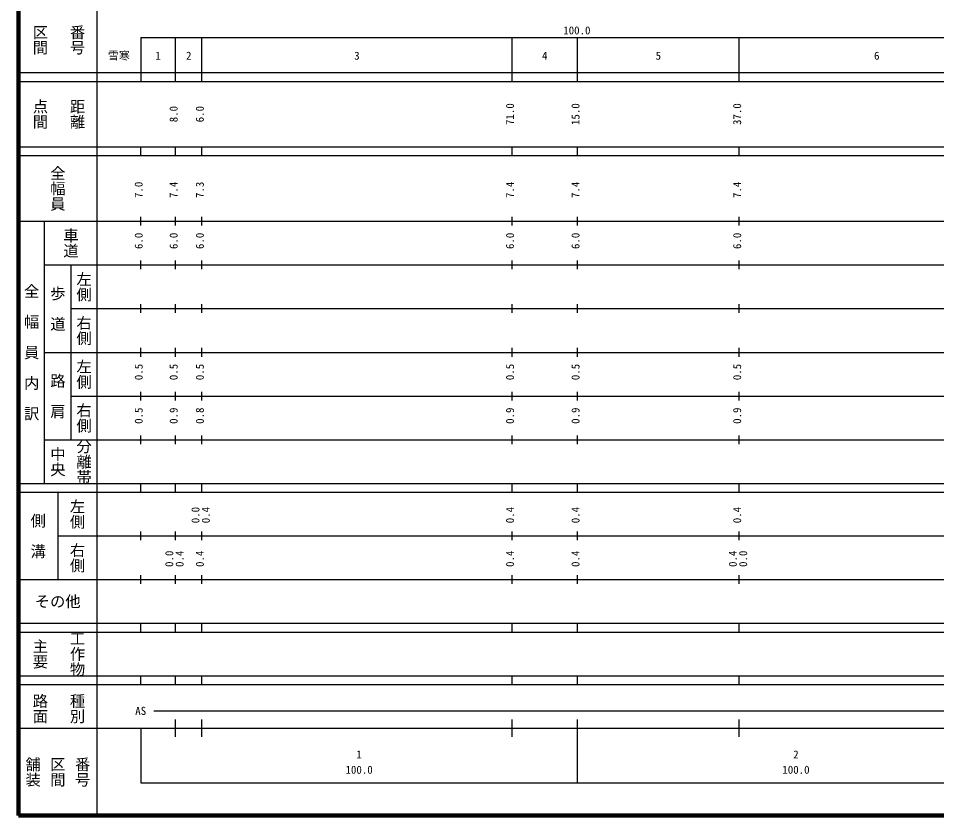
# Model space of a CAD drawing. Units: millimetres on the paper, enlarged 1000 times. Extents: x 40000 to 680000, y 20000 to 380000.
# Drawn here: x 40000 to 250204, y 20000 to 202409 of the extents above; entities that cross this region are included whole.
import ezdxf
from ezdxf.enums import TextEntityAlignment as Align

# ---------------------------------------------------------------- set-up
doc = ezdxf.new("R2010")
doc.units = ezdxf.units.MM
doc.header["$LTSCALE"] = 1000
doc.layers.add('M-TTL', color=2, linetype='Continuous', lineweight=140)
doc.layers.add('M-TTL-BAND', color=7, linetype='Continuous', lineweight=25)
doc.styles.add('@ＭＳ ゴシック', font='')
doc.styles.add('ＭＳ ゴシック', font='')
doc.styles.get('@ＭＳ ゴシック').set_extended_font_data('@MS Gothic')
doc.styles.get('ＭＳ ゴシック').set_extended_font_data('MS Gothic')

msp = doc.modelspace()

# ---------------------------------------------------------------- linework, layer by layer
at = {"layer": 'M-TTL'}
for p, q in [((40000, 380000), (40000, 20000)), ((40000, 20000), (680000, 20000))]:
    msp.add_line(p, q, dxfattribs=at)
at = {"layer": 'M-TTL-BAND'}
for p, q in [((58000, 370000), (58000, 20000)), ((68000, 198000), (579000, 198000)), ((68000, 198000), (68000, 188000)), ((76000, 188000), (76000, 198000)), ((82000, 188000), (82000, 198000)), ((153000, 188000), (153000, 198000)), ((168000, 188000), (168000, 198000)), ((205000, 188000), (205000, 198000)), ((40000, 190000), (579000, 190000)), ((40000, 188000), (579000, 188000)), ((40000, 173000), (579000, 173000)), ((68000, 171000), (68000, 173000)), ((76000, 171000), (76000, 173000)), ((82000, 171000), (82000, 173000)), ((153000, 171000), (153000, 173000)), ((168000, 171000), (168000, 173000)), ((205000, 171000), (205000, 173000)), ((40000, 171000), (579000, 171000)), ((40000, 156000), (579000, 156000)), ((46000, 96000), (46000, 156000)), ((68000, 155000), (68000, 157000)), ((76000, 155000), (76000, 157000)), ((82000, 155000), (82000, 157000)), ((153000, 155000), (153000, 157000)), ((168000, 155000), (168000, 157000)), ((205000, 155000), (205000, 157000)), ((46000, 146000), (579000, 146000)), ((52000, 146000), (52000, 106000)), ((68000, 145000), (68000, 147000)), ((76000, 145000), (76000, 147000)), ((82000, 145000), (82000, 147000)), ((153000, 145000), (153000, 147000)), ((168000, 145000), (168000, 147000)), ((205000, 145000), (205000, 147000)), ((68000, 135000), (68000, 137000)), ((76000, 135000), (76000, 137000)), ((82000, 135000), (82000, 137000)), ((153000, 135000), (153000, 137000)), ((168000, 135000), (168000, 137000)), ((205000, 135000), (205000, 137000)), ((52000, 136000), (579000, 136000)), ((68000, 125000), (68000, 127000)), ((76000, 125000), (76000, 127000)), ((82000, 125000), (82000, 127000)), ((153000, 125000), (153000, 127000)), ((168000, 125000), (168000, 127000)), ((205000, 125000), (205000, 127000)), ((46000, 126000), (579000, 126000)), ((52000, 116000), (579000, 116000)), ((68000, 115000), (68000, 117000)), ((76000, 115000), (76000, 117000)), ((82000, 115000), (82000, 117000)), ((153000, 115000), (153000, 117000)), ((168000, 115000), (168000, 117000)), ((205000, 115000), (205000, 117000)), ((46000, 106000), (579000, 106000)), ((68000, 105000), (68000, 107000)), ((76000, 105000), (76000, 107000)), ((82000, 105000), (82000, 107000)), ((153000, 105000), (153000, 107000)), ((168000, 105000), (168000, 107000)), ((205000, 105000), (205000, 107000)), ((40000, 96000), (579000, 96000)), ((68000, 94000), (68000, 96000)), ((76000, 94000), (76000, 96000)), ((82000, 94000), (82000, 96000)), ((153000, 94000), (153000, 96000)), ((168000, 94000), (168000, 96000)), ((205000, 94000), (205000, 96000)), ((40000, 94000), (579000, 94000)), ((49000, 94000), (49000, 74000)), ((68000, 83000), (68000, 85000)), ((76000, 83000), (76000, 85000)), ((82000, 83000), (82000, 85000)), ((153000, 83000), (153000, 85000)), ((168000, 83000), (168000, 85000)), ((205000, 83000), (205000, 85000)), ((49000, 84000), (579000, 84000)), ((40000, 74000), (579000, 74000)), ((68000, 73000), (68000, 75000)), ((76000, 73000), (76000, 75000)), ((82000, 73000), (82000, 75000)), ((153000, 73000), (153000, 75000)), ((168000, 73000), (168000, 75000)), ((205000, 73000), (205000, 75000)), ((40000, 64000), (579000, 64000)), ((68000, 62000), (68000, 64000)), ((76000, 62000), (76000, 64000)), ((82000, 62000), (82000, 64000)), ((153000, 62000), (153000, 64000)), ((168000, 62000), (168000, 64000)), ((205000, 62000), (205000, 64000)), ((40000, 62000), (579000, 62000)), ((40000, 52000), (579000, 52000)), ((68000, 50000), (68000, 52000)), ((76000, 50000), (76000, 52000)), ((82000, 50000), (82000, 52000)), ((153000, 50000), (153000, 52000)), ((168000, 50000), (168000, 52000)), ((205000, 50000), (205000, 52000)), ((40000, 50000), (579000, 50000)), ((71000, 44000), (565000, 44000)), ((40000, 40000), (579000, 40000)), ((68000, 40000), (68000, 27500)), ((76000, 38000), (76000, 42000)), ((82000, 38000), (82000, 42000)), ((153000, 38000), (153000, 42000)), ((168000, 27500), (168000, 42000)), ((205000, 38000), (205000, 42000)), ((68000, 27500), (579000, 27500))]:
    msp.add_line(p, q, dxfattribs=at)

# ---------------------------------------------------------------- texts
at = {"layer": 'M-TTL-BAND', "style": '@ＭＳ ゴシック'}
for s, p in [('区間', (45000, 197500)), ('番号', (53500, 197500)), ('点間', (45000, 180500)), ('距離', (53500, 180500)), ('全幅員', (49000, 163500)), ('車道', (52000, 151000)), ('左側', (55000, 141000)), ('全\u3000幅\u3000員\u3000内\u3000訳', (43000, 126000)), ('歩\u3000道', (49000, 136000)), ('右側', (55000, 131000)), ('左側', (55000, 121000)), ('路\u3000肩', (49000, 116000)), ('右側', (55000, 111000)), ('分離帯', (55000, 101000)), ('中央', (49000, 101000)), ('左側', (53500, 89000)), ('側\u3000溝', (44500, 84000)), ('右側', (53500, 79000)), ('工作物', (53500, 57000)), ('主要', (45000, 57000)), ('路面', (45000, 44500)), ('種別', (53500, 44500)), ('舗装', (43333, 30000)), ('区間', (49000, 30000)), ('番号', (54667, 30000))]:
    msp.add_text(s, height=2566, rotation=270, dxfattribs=at).set_placement(p, align=Align.MIDDLE_CENTER)
at = {"layer": 'M-TTL-BAND', "style": 'ＭＳ ゴシック'}
for s, p in [('100.0', (167844, 198195)), ('雪寒', (63017, 192405)), ('1', (72000, 192405)), ('2', (79000, 192405)), ('3', (117500, 192405)), ('4', (160500, 192405)), ('5', (186500, 192405)), ('6', (236500, 192405)), ('AS', (68000, 42500)), ('1', (118000, 32523)), ('2', (218000, 32523)), ('100.0', (118000, 29033)), ('100.0', (218000, 29033))]:
    msp.add_text(s, height=1833, dxfattribs=at).set_placement(p, align=Align.BOTTOM_CENTER)
for s, p in [('8.0', (77000, 180500)), ('6.0', (83000, 180500)), ('71.0', (154000, 180500)), ('15.0', (169000, 180500)), ('37.0', (206000, 180500)), ('7.0', (69000, 163174)), ('7.4', (77000, 163174)), ('7.3', (83000, 163174)), ('7.4', (154000, 163174)), ('7.4', (169000, 163174)), ('7.4', (206000, 163174)), ('6.0', (69000, 151500)), ('6.0', (77000, 151500)), ('6.0', (83000, 151500)), ('6.0', (154000, 151500)), ('6.0', (169000, 151500)), ('6.0', (206000, 151500)), ('0.5', (69000, 121500)), ('0.5', (77000, 121500)), ('0.5', (83000, 121500)), ('0.5', (154000, 121500)), ('0.5', (169000, 121500)), ('0.5', (206000, 121500)), ('0.5', (69000, 111500)), ('0.9', (77000, 111500)), ('0.8', (83000, 111500)), ('0.9', (154000, 111500)), ('0.9', (169000, 111500)), ('0.9', (206000, 111500)), ('0.0', (82000, 88764)), ('0.4', (84370, 88764)), ('0.4', (154000, 88764)), ('0.4', (169000, 88764)), ('0.4', (206000, 88764)), ('0.0', (76000, 78764)), ('0.4', (78370, 78764)), ('0.4', (83000, 78764)), ('0.4', (154000, 78764)), ('0.4', (169000, 78764)), ('0.4', (205000, 78764)), ('0.0', (207370, 78764))]:
    msp.add_text(s, height=1833, rotation=90, dxfattribs=at).set_placement(p, align=Align.BOTTOM_CENTER)
msp.add_text('その他', height=2566, dxfattribs=at).set_placement((49000, 69000), align=Align.MIDDLE_CENTER)

doc.saveas('drawing.dxf')
